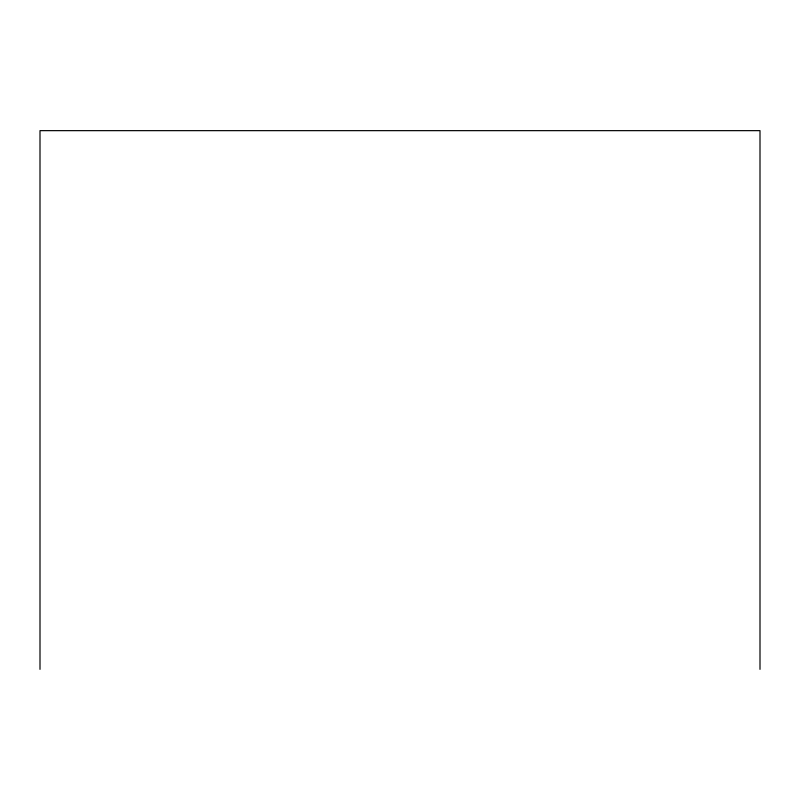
<?xml version="1.0" encoding="UTF-8"?>
<svg xmlns="http://www.w3.org/2000/svg" width="800" height="800" viewBox="0 0 800 800"><rect width="100%" height="100%" fill="white"/><g stroke="black" fill="none" stroke-linecap="round" stroke-linejoin="round"><path stroke-width="1.2" d="M760 669.35L760 130.65L40 130.65L40 669.35"/></g></svg>
